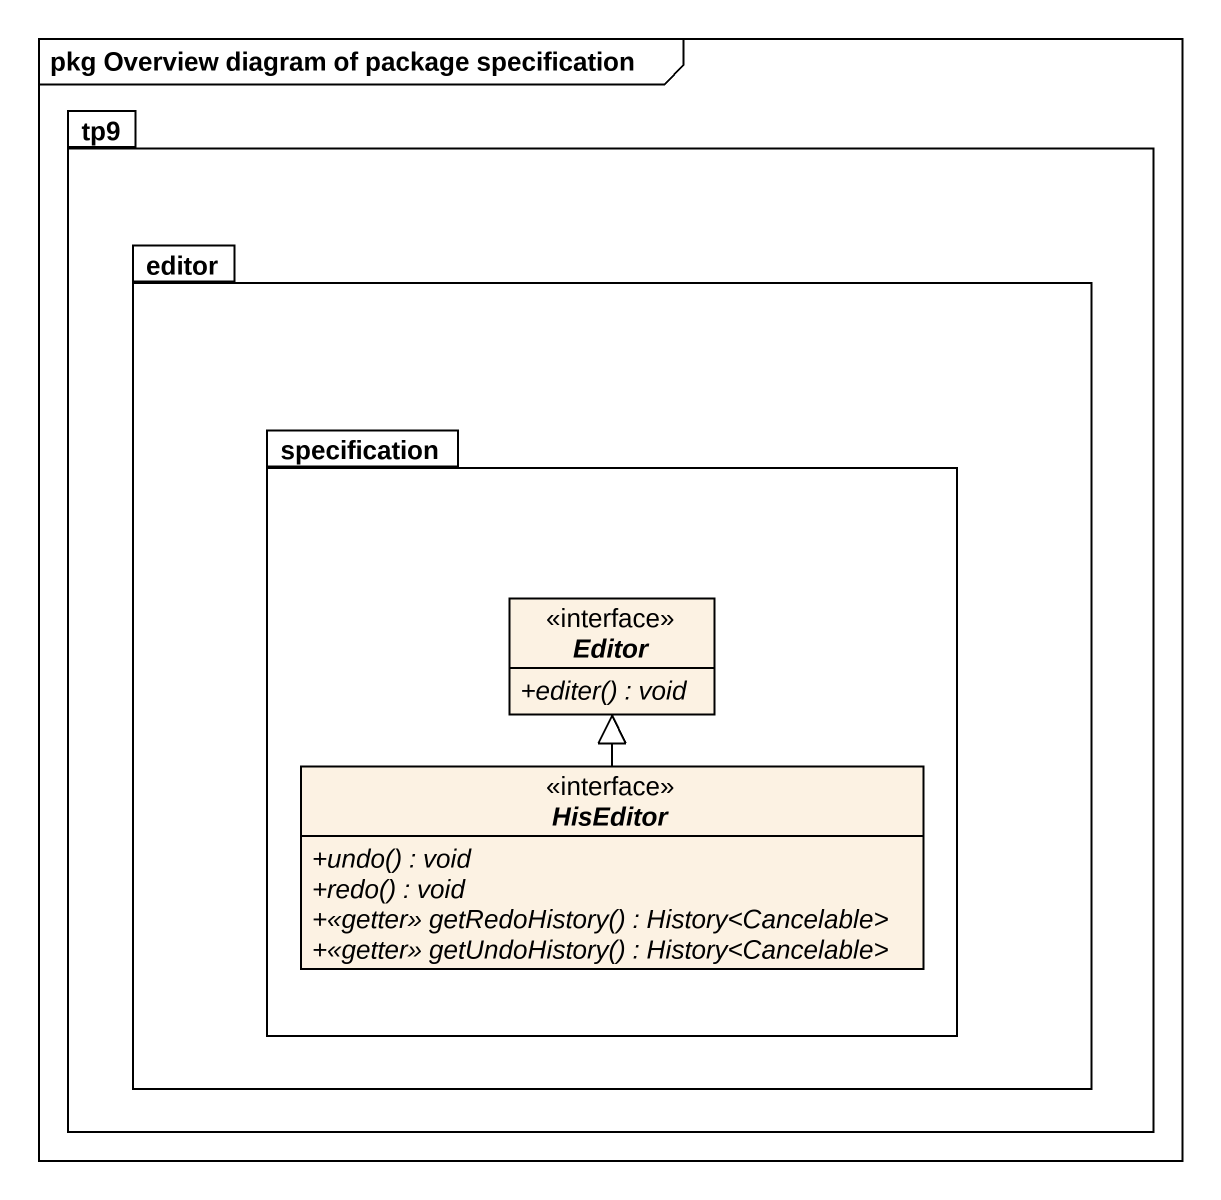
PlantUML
@startuml
mainframe pkg Overview diagram of package specification
hide circle
hide empty members
skinparam classAttributeIconSize 0
package tp9 {
  package editor {
    package specification {
      interface Editor {
        {abstract} +editer() : void
      }
      interface HisEditor {
        {abstract} +undo() : void
        {abstract} +redo() : void
        {abstract} +<<getter>> getRedoHistory() : History<Cancelable>
        {abstract} +<<getter>> getUndoHistory() : History<Cancelable>
      }
    }
  }
}
HisEditor -up-|> Editor
@enduml
